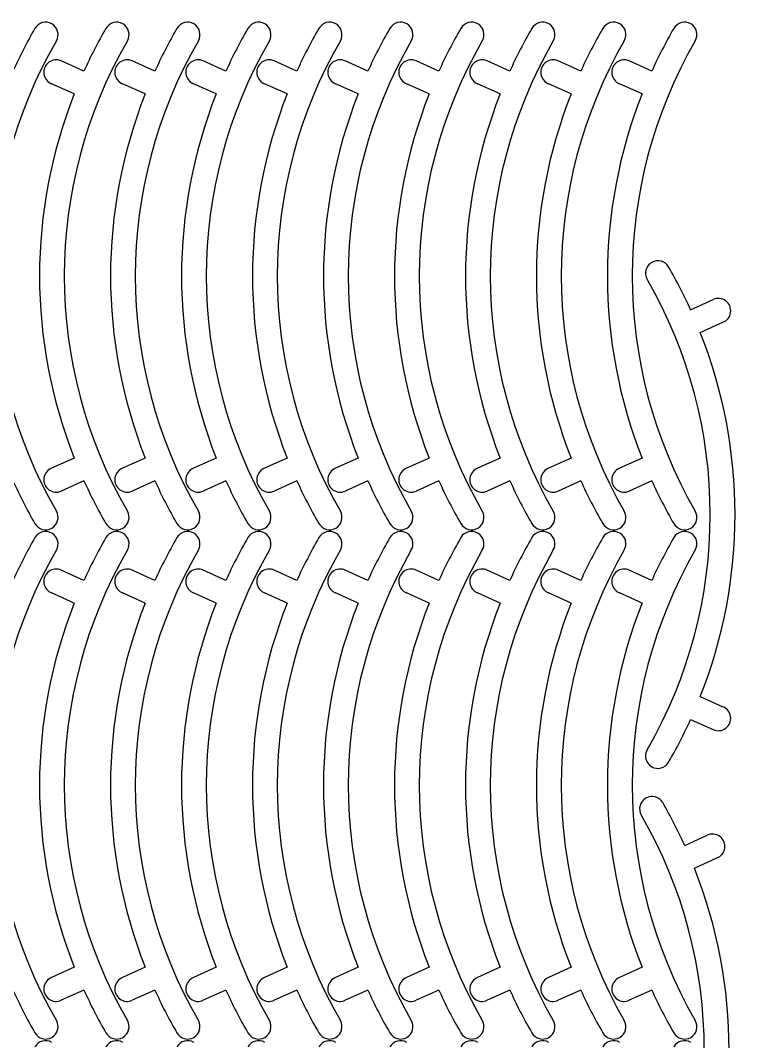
# Model space of a CAD drawing. Extents: x -6 to 1705, y 12 to 1276.
# Drawn here: x 1289 to 1705, y 692 to 1276 of the extents above; entities that cross this region are included whole.
import ezdxf

# ---------------------------------------------------------------- set-up
doc = ezdxf.new("R2010")
doc.units = 0
doc.layers.add('Capa_1', color=7, linetype='CONTINUOUS')

msp = doc.modelspace()

# ---------------------------------------------------------------- linework, layer by layer
at = {"layer": 'Capa_1', "color": 7}
for points in [[(1325.428841, 1247.162268), (1312.524392, 1253.023624)], [(1366.037266, 1247.162268), (1353.132817, 1253.023624)], [(1406.645719, 1247.162268), (1393.741271, 1253.023624)], [(1447.254173, 1247.162268), (1434.349724, 1253.023624)], [(1487.862627, 1247.162268), (1474.958178, 1253.023624)], [(1528.47108, 1247.162268), (1515.566631, 1253.023624)], [(1569.079505, 1247.162268), (1556.175056, 1253.023624)], [(1609.687959, 1247.162268), (1596.78351, 1253.023624)], [(1650.296412, 1247.162268), (1637.391964, 1253.023624)], [(1319.890323, 1234.111182), (1306.985874, 1239.972537)], [(1360.498748, 1234.111182), (1347.594299, 1239.972537)], [(1401.107201, 1234.111182), (1388.202753, 1239.972537)], [(1441.715655, 1234.111182), (1428.811206, 1239.972537)], [(1482.324109, 1234.111182), (1469.41966, 1239.972537)], [(1522.932562, 1234.111182), (1510.028113, 1239.972537)], [(1563.540987, 1234.111182), (1550.636538, 1239.972537)], [(1604.149441, 1234.111182), (1591.244992, 1239.972537)], [(1644.757894, 1234.111182), (1631.853446, 1239.972537)], [(1672.52236, 1110.618399), (1685.42685, 1116.479661)], [(1678.060787, 1097.567277), (1690.965277, 1103.428542)], [(1319.889595, 1025.761171), (1306.985106, 1019.899906)], [(1360.498021, 1025.761171), (1347.593531, 1019.899906)], [(1401.106474, 1025.761171), (1388.201984, 1019.899906)], [(1441.714928, 1025.761171), (1428.810438, 1019.899906)], [(1482.323381, 1025.761171), (1469.418891, 1019.899906)], [(1522.931835, 1025.761171), (1510.027345, 1019.899906)], [(1563.54026, 1025.761171), (1550.63577, 1019.899906)], [(1604.148714, 1025.761171), (1591.244224, 1019.899906)], [(1644.757167, 1025.761171), (1631.852677, 1019.899906)], [(1325.428022, 1012.710049), (1312.523533, 1006.848786)], [(1366.036447, 1012.710049), (1353.131958, 1006.848786)], [(1406.644901, 1012.710049), (1393.740411, 1006.848786)], [(1447.253355, 1012.710049), (1434.348865, 1006.848786)], [(1487.861808, 1012.710049), (1474.957318, 1006.848786)], [(1528.470262, 1012.710049), (1515.565772, 1006.848786)], [(1569.078687, 1012.710049), (1556.174197, 1006.848786)], [(1609.68714, 1012.710049), (1596.782651, 1006.848786)], [(1650.295594, 1012.710049), (1637.391104, 1006.848786)], [(1325.428841, 955.687985), (1312.524392, 961.54934)], [(1366.037266, 955.687985), (1353.132817, 961.54934)], [(1406.645719, 955.687985), (1393.741271, 961.54934)], [(1447.254173, 955.687985), (1434.349724, 961.54934)], [(1487.862627, 955.687985), (1474.958178, 961.54934)], [(1528.47108, 955.687985), (1515.566631, 961.54934)], [(1569.079505, 955.687985), (1556.175056, 961.54934)], [(1609.687959, 955.687985), (1596.78351, 961.54934)], [(1650.296412, 955.687985), (1637.391964, 961.54934)], [(1319.890323, 942.636899), (1306.985874, 948.498254)], [(1360.498748, 942.636899), (1347.594299, 948.498254)], [(1401.107201, 942.636899), (1388.202753, 948.498254)], [(1441.715655, 942.636899), (1428.811206, 948.498254)], [(1482.324109, 942.636899), (1469.41966, 948.498254)], [(1522.932562, 942.636899), (1510.028113, 948.498254)], [(1563.540987, 942.636899), (1550.636538, 948.498254)], [(1604.149441, 942.636899), (1591.244992, 948.498254)], [(1644.757894, 942.636899), (1631.853446, 948.498254)], [(1678.06006, 889.217266), (1690.964509, 883.35591)], [(1672.521542, 876.16618), (1685.425991, 870.304824)], [(1669.13865, 804.012341), (1682.04314, 809.873604)], [(1674.677077, 790.961219), (1687.581566, 796.822485)], [(1319.889595, 734.286887), (1306.985106, 728.425622)], [(1360.498021, 734.286887), (1347.593531, 728.425622)], [(1401.106474, 734.286887), (1388.201984, 728.425622)], [(1441.714928, 734.286887), (1428.810438, 728.425622)], [(1482.323381, 734.286887), (1469.418891, 728.425622)], [(1522.931835, 734.286887), (1510.027345, 728.425622)], [(1563.54026, 734.286887), (1550.63577, 728.425622)], [(1604.148714, 734.286887), (1591.244224, 728.425622)], [(1644.757167, 734.286887), (1631.852677, 728.425622)], [(1325.428022, 721.235765), (1312.523533, 715.374503)], [(1366.036447, 721.235765), (1353.131958, 715.374503)], [(1406.644901, 721.235765), (1393.740411, 715.374503)], [(1447.253355, 721.235765), (1434.348865, 715.374503)], [(1487.861808, 721.235765), (1474.957318, 715.374503)], [(1528.470262, 721.235765), (1515.565772, 715.374503)], [(1569.078687, 721.235765), (1556.174197, 715.374503)], [(1609.68714, 721.235765), (1596.782651, 715.374503)], [(1650.295594, 721.235765), (1637.391104, 715.374503)]]:
    msp.add_lwpolyline(points, dxfattribs=at)
for points in [[(1307.102293, 1274.261054), (1303.71328, 1276.217707), (1299.37978, 1275.057014), (1297.422457, 1271.668388)], [(1309.696873, 1264.581731), (1311.652855, 1267.971131), (1310.491305, 1272.304401), (1307.102293, 1274.261054)], [(1347.710746, 1274.261054), (1344.321734, 1276.217707), (1339.988233, 1275.057014), (1338.03091, 1271.668388)], [(1350.305327, 1264.581731), (1352.261309, 1267.971131), (1351.099759, 1272.304401), (1347.710746, 1274.261054)], [(1388.319172, 1274.261054), (1384.930159, 1276.217707), (1380.596659, 1275.057014), (1378.639336, 1271.668388)], [(1390.913752, 1264.581731), (1392.869734, 1267.971131), (1391.708184, 1272.304401), (1388.319172, 1274.261054)], [(1428.927625, 1274.261054), (1425.538613, 1276.217707), (1421.205112, 1275.057014), (1419.247789, 1271.668388)], [(1431.522205, 1264.581731), (1433.478188, 1267.971131), (1432.316638, 1272.304401), (1428.927625, 1274.261054)], [(1469.536079, 1274.261054), (1466.147066, 1276.217707), (1461.813566, 1275.057014), (1459.856243, 1271.668388)], [(1472.130659, 1264.581731), (1474.086641, 1267.971131), (1472.925091, 1272.304401), (1469.536079, 1274.261054)], [(1510.144532, 1274.261054), (1506.75552, 1276.217707), (1502.422019, 1275.057014), (1500.464696, 1271.668388)], [(1512.739113, 1264.581731), (1514.695095, 1267.971131), (1513.533545, 1272.304401), (1510.144532, 1274.261054)], [(1550.752986, 1274.261054), (1547.363973, 1276.217707), (1543.030473, 1275.057014), (1541.07315, 1271.668388)], [(1553.347566, 1264.581731), (1555.303548, 1267.971131), (1554.141998, 1272.304401), (1550.752986, 1274.261054)], [(1591.361411, 1274.261054), (1587.972398, 1276.217707), (1583.638898, 1275.057014), (1581.681575, 1271.668388)], [(1593.955991, 1264.581731), (1595.911974, 1267.971131), (1594.750423, 1272.304401), (1591.361411, 1274.261054)], [(1631.969864, 1274.261054), (1628.580852, 1276.217707), (1624.247351, 1275.057014), (1622.290029, 1271.668388)], [(1634.564445, 1264.581731), (1636.520427, 1267.971131), (1635.358877, 1272.304401), (1631.969864, 1274.261054)], [(1672.578318, 1274.261054), (1669.189306, 1276.217707), (1664.855805, 1275.057014), (1662.898482, 1271.668388)], [(1675.172898, 1264.581731), (1677.128881, 1267.971131), (1675.967331, 1272.304401), (1672.578318, 1274.261054)], [(1297.422457, 1271.668388), (1292.826963, 1263.708814), (1288.621305, 1255.530447), (1284.820387, 1247.162268)], [(1338.03091, 1271.668388), (1333.435416, 1263.708814), (1329.229758, 1255.530447), (1325.428841, 1247.162268)], [(1378.639336, 1271.668388), (1374.043842, 1263.708814), (1369.838183, 1255.530447), (1366.037266, 1247.162268)], [(1419.247789, 1271.668388), (1414.652295, 1263.708814), (1410.446637, 1255.530447), (1406.645719, 1247.162268)], [(1459.856243, 1271.668388), (1455.260749, 1263.708814), (1451.055091, 1255.530447), (1447.254173, 1247.162268)], [(1500.464696, 1271.668388), (1495.869202, 1263.708814), (1491.663544, 1255.530447), (1487.862627, 1247.162268)], [(1541.07315, 1271.668388), (1536.477656, 1263.708814), (1532.271998, 1255.530447), (1528.47108, 1247.162268)], [(1581.681575, 1271.668388), (1577.086081, 1263.708814), (1572.880423, 1255.530447), (1569.079505, 1247.162268)], [(1622.290029, 1271.668388), (1617.694534, 1263.708814), (1613.488876, 1255.530447), (1609.687959, 1247.162268)], [(1662.898482, 1271.668388), (1658.302988, 1263.708814), (1654.09733, 1255.530447), (1650.296412, 1247.162268)], [(1309.696873, 1264.581731), (1261.592322, 1181.262872), (1261.591963, 1078.609599), (1309.695933, 995.290404)], [(1350.305327, 1264.581731), (1302.200775, 1181.262872), (1302.200417, 1078.609599), (1350.304387, 995.290404)], [(1390.913752, 1264.581731), (1342.8092, 1181.262872), (1342.808842, 1078.609599), (1390.912812, 995.290404)], [(1431.522205, 1264.581731), (1383.417654, 1181.262872), (1383.417296, 1078.609599), (1431.521265, 995.290404)], [(1472.130659, 1264.581731), (1424.026107, 1181.262872), (1424.025749, 1078.609599), (1472.129719, 995.290404)], [(1512.739113, 1264.581731), (1464.634561, 1181.262872), (1464.634203, 1078.609599), (1512.738173, 995.290404)], [(1553.347566, 1264.581731), (1505.243015, 1181.262872), (1505.242656, 1078.609599), (1553.346626, 995.290404)], [(1593.955991, 1264.581731), (1545.85144, 1181.262872), (1545.851081, 1078.609599), (1593.955051, 995.290404)], [(1634.564445, 1264.581731), (1586.459893, 1181.262872), (1586.459535, 1078.609599), (1634.563505, 995.290404)], [(1675.172898, 1264.581731), (1627.068347, 1181.262872), (1627.067988, 1078.609599), (1675.171958, 995.290404)], [(1305.371219, 1252.265567), (1303.301459, 1250.732506), (1302.225747, 1248.197676), (1302.561176, 1245.643921)], [(1312.524392, 1253.023624), (1310.179282, 1254.088819), (1307.440978, 1253.798627), (1305.371219, 1252.265567)], [(1345.979644, 1252.265567), (1343.909884, 1250.732506), (1342.834173, 1248.197676), (1343.169601, 1245.643921)], [(1353.132817, 1253.023624), (1350.787707, 1254.088819), (1348.049404, 1253.798627), (1345.979644, 1252.265567)], [(1386.588097, 1252.265567), (1384.518338, 1250.732506), (1383.442626, 1248.197676), (1383.778055, 1245.643921)], [(1393.741271, 1253.023624), (1391.396161, 1254.088819), (1388.657857, 1253.798627), (1386.588097, 1252.265567)], [(1427.196551, 1252.265567), (1425.126791, 1250.732506), (1424.05108, 1248.197676), (1424.386508, 1245.643921)], [(1434.349724, 1253.023624), (1432.004615, 1254.088819), (1429.266311, 1253.798627), (1427.196551, 1252.265567)], [(1467.805004, 1252.265567), (1465.735245, 1250.732506), (1464.659533, 1248.197676), (1464.994962, 1245.643921)], [(1474.958178, 1253.023624), (1472.613068, 1254.088819), (1469.874764, 1253.798627), (1467.805004, 1252.265567)], [(1508.413458, 1252.265567), (1506.343698, 1250.732506), (1505.267987, 1248.197676), (1505.603415, 1245.643921)], [(1515.566631, 1253.023624), (1513.221522, 1254.088819), (1510.483218, 1253.798627), (1508.413458, 1252.265567)], [(1549.021883, 1252.265567), (1546.952123, 1250.732506), (1545.876412, 1248.197676), (1546.211841, 1245.643921)], [(1556.175056, 1253.023624), (1553.829947, 1254.088819), (1551.091643, 1253.798627), (1549.021883, 1252.265567)], [(1589.630337, 1252.265567), (1587.560577, 1250.732506), (1586.484865, 1248.197676), (1586.820294, 1245.643921)], [(1596.78351, 1253.023624), (1594.4384, 1254.088819), (1591.700096, 1253.798627), (1589.630337, 1252.265567)], [(1630.23879, 1252.265567), (1628.16903, 1250.732506), (1627.093319, 1248.197676), (1627.428748, 1245.643921)], [(1637.391964, 1253.023624), (1635.046854, 1254.088819), (1632.30855, 1253.798627), (1630.23879, 1252.265567)], [(1302.561176, 1245.643921), (1302.896605, 1243.090165), (1304.590422, 1240.919105), (1306.985874, 1239.972537)], [(1343.169601, 1245.643921), (1343.50503, 1243.090165), (1345.198847, 1240.919105), (1347.594299, 1239.972537)], [(1383.778055, 1245.643921), (1384.113483, 1243.090165), (1385.807301, 1240.919105), (1388.202753, 1239.972537)], [(1424.386508, 1245.643921), (1424.721937, 1243.090165), (1426.415754, 1240.919105), (1428.811206, 1239.972537)], [(1464.994962, 1245.643921), (1465.330391, 1243.090165), (1467.024208, 1240.919105), (1469.41966, 1239.972537)], [(1505.603415, 1245.643921), (1505.938844, 1243.090165), (1507.632661, 1240.919105), (1510.028113, 1239.972537)], [(1546.211841, 1245.643921), (1546.547269, 1243.090165), (1548.241086, 1240.919105), (1550.636538, 1239.972537)], [(1586.820294, 1245.643921), (1587.155723, 1243.090165), (1588.84954, 1240.919105), (1591.244992, 1239.972537)], [(1627.428748, 1245.643921), (1627.764176, 1243.090165), (1629.457994, 1240.919105), (1631.853446, 1239.972537)], [(1319.890323, 1234.111182), (1293.44135, 1167.179398), (1293.44109, 1092.69314), (1319.889595, 1025.761171)], [(1360.498748, 1234.111182), (1334.049775, 1167.179398), (1334.049515, 1092.69314), (1360.498021, 1025.761171)], [(1401.107201, 1234.111182), (1374.658228, 1167.179398), (1374.657968, 1092.69314), (1401.106474, 1025.761171)], [(1441.715655, 1234.111182), (1415.266682, 1167.179398), (1415.266422, 1092.69314), (1441.714928, 1025.761171)], [(1482.324109, 1234.111182), (1455.875135, 1167.179398), (1455.874875, 1092.69314), (1482.323381, 1025.761171)], [(1522.932562, 1234.111182), (1496.483589, 1167.179398), (1496.483329, 1092.69314), (1522.931835, 1025.761171)], [(1563.540987, 1234.111182), (1537.092014, 1167.179398), (1537.091754, 1092.69314), (1563.54026, 1025.761171)], [(1604.149441, 1234.111182), (1577.700468, 1167.179398), (1577.700208, 1092.69314), (1604.148714, 1025.761171)], [(1644.757894, 1234.111182), (1618.308921, 1167.179398), (1618.308661, 1092.69314), (1644.757167, 1025.761171)], [(1650.240644, 1137.717349), (1646.851618, 1135.76072), (1645.690037, 1131.427457), (1647.645996, 1128.038044)], [(1659.920462, 1135.124615), (1657.963162, 1138.513254), (1653.62967, 1139.673978), (1650.240644, 1137.717349)], [(1672.52236, 1110.618399), (1668.721501, 1118.986607), (1664.5159, 1127.165007), (1659.920462, 1135.124615)], [(1647.645056, 858.746717), (1695.749607, 942.065576), (1695.749966, 1044.718849), (1647.645996, 1128.038044)], [(1692.580085, 1115.72162), (1690.510308, 1117.254699), (1687.771974, 1117.544885), (1685.42685, 1116.479661)], [(1695.390106, 1109.099899), (1695.725568, 1111.653675), (1694.649862, 1114.18854), (1692.580085, 1115.72162)], [(1690.965277, 1103.428542), (1693.360772, 1104.375067), (1695.054644, 1106.546123), (1695.390106, 1109.099899)], [(1678.06006, 889.217266), (1704.509033, 956.14905), (1704.509293, 1030.635308), (1678.060787, 1097.567277)], [(1306.985106, 1019.899906), (1304.58961, 1018.953381), (1302.895739, 1016.782325), (1302.560277, 1014.228549)], [(1347.593531, 1019.899906), (1345.198035, 1018.953381), (1343.504164, 1016.782325), (1343.168702, 1014.228549)], [(1388.201984, 1019.899906), (1385.806489, 1018.953381), (1384.112617, 1016.782325), (1383.777155, 1014.228549)], [(1428.810438, 1019.899906), (1426.414942, 1018.953381), (1424.721071, 1016.782325), (1424.385609, 1014.228549)], [(1469.418891, 1019.899906), (1467.023396, 1018.953381), (1465.329524, 1016.782325), (1464.994062, 1014.228549)], [(1510.027345, 1019.899906), (1507.631849, 1018.953381), (1505.937978, 1016.782325), (1505.602516, 1014.228549)], [(1550.63577, 1019.899906), (1548.240275, 1018.953381), (1546.546403, 1016.782325), (1546.210941, 1014.228549)], [(1591.244224, 1019.899906), (1588.848728, 1018.953381), (1587.154857, 1016.782325), (1586.819395, 1014.228549)], [(1631.852677, 1019.899906), (1629.457182, 1018.953381), (1627.76331, 1016.782325), (1627.427848, 1014.228549)], [(1284.819569, 1012.710049), (1288.620428, 1004.341841), (1292.826029, 996.163441), (1297.421467, 988.203833)], [(1302.560277, 1014.228549), (1302.224815, 1011.674772), (1303.300521, 1009.139907), (1305.370297, 1007.606828)], [(1325.428022, 1012.710049), (1329.228881, 1004.341841), (1333.434482, 996.163441), (1338.029921, 988.203833)], [(1343.168702, 1014.228549), (1342.83324, 1011.674772), (1343.908946, 1009.139907), (1345.978723, 1007.606828)], [(1366.036447, 1012.710049), (1369.837306, 1004.341841), (1374.042907, 996.163441), (1378.638346, 988.203833)], [(1383.777155, 1014.228549), (1383.441694, 1011.674772), (1384.517399, 1009.139907), (1386.587176, 1007.606828)], [(1406.644901, 1012.710049), (1410.44576, 1004.341841), (1414.651361, 996.163441), (1419.2468, 988.203833)], [(1424.385609, 1014.228549), (1424.050147, 1011.674772), (1425.125853, 1009.139907), (1427.19563, 1007.606828)], [(1447.253355, 1012.710049), (1451.054214, 1004.341841), (1455.259815, 996.163441), (1459.855253, 988.203833)], [(1464.994062, 1014.228549), (1464.658601, 1011.674772), (1465.734306, 1009.139907), (1467.804083, 1007.606828)], [(1487.861808, 1012.710049), (1491.662667, 1004.341841), (1495.868268, 996.163441), (1500.463707, 988.203833)], [(1505.602516, 1014.228549), (1505.267054, 1011.674772), (1506.34276, 1009.139907), (1508.412537, 1007.606828)], [(1528.470262, 1012.710049), (1532.271121, 1004.341841), (1536.476722, 996.163441), (1541.07216, 988.203833)], [(1546.210941, 1014.228549), (1545.875479, 1011.674772), (1546.951185, 1009.139907), (1549.020962, 1007.606828)], [(1569.078687, 1012.710049), (1572.879546, 1004.341841), (1577.085147, 996.163441), (1581.680586, 988.203833)], [(1586.819395, 1014.228549), (1586.483933, 1011.674772), (1587.559639, 1009.139907), (1589.629416, 1007.606828)], [(1609.68714, 1012.710049), (1613.487999, 1004.341841), (1617.6936, 996.163441), (1622.289039, 988.203833)], [(1627.427848, 1014.228549), (1627.092386, 1011.674772), (1628.168092, 1009.139907), (1630.237869, 1007.606828)], [(1650.295594, 1012.710049), (1654.096453, 1004.341841), (1658.302054, 996.163441), (1662.897493, 988.203833)], [(1305.370297, 1007.606828), (1307.440074, 1006.073749), (1310.178409, 1005.783563), (1312.523533, 1006.848786)], [(1345.978723, 1007.606828), (1348.048499, 1006.073749), (1350.786834, 1005.783563), (1353.131958, 1006.848786)], [(1386.587176, 1007.606828), (1388.656953, 1006.073749), (1391.395287, 1005.783563), (1393.740411, 1006.848786)], [(1427.19563, 1007.606828), (1429.265407, 1006.073749), (1432.003741, 1005.783563), (1434.348865, 1006.848786)], [(1467.804083, 1007.606828), (1469.87386, 1006.073749), (1472.612194, 1005.783563), (1474.957318, 1006.848786)], [(1508.412537, 1007.606828), (1510.482314, 1006.073749), (1513.220648, 1005.783563), (1515.565772, 1006.848786)], [(1549.020962, 1007.606828), (1551.090739, 1006.073749), (1553.829073, 1005.783563), (1556.174197, 1006.848786)], [(1589.629416, 1007.606828), (1591.699192, 1006.073749), (1594.437527, 1005.783563), (1596.782651, 1006.848786)], [(1630.237869, 1007.606828), (1632.307646, 1006.073749), (1635.04598, 1005.783563), (1637.391104, 1006.848786)], [(1307.101285, 985.611099), (1310.490311, 987.567728), (1311.651892, 991.900991), (1309.695933, 995.290404)], [(1347.709739, 985.611099), (1351.098765, 987.567728), (1352.260345, 991.900991), (1350.304387, 995.290404)], [(1388.318164, 985.611099), (1391.70719, 987.567728), (1392.868771, 991.900991), (1390.912812, 995.290404)], [(1428.926618, 985.611099), (1432.315644, 987.567728), (1433.477224, 991.900991), (1431.521265, 995.290404)], [(1469.535071, 985.611099), (1472.924097, 987.567728), (1474.085678, 991.900991), (1472.129719, 995.290404)], [(1510.143525, 985.611099), (1513.532551, 987.567728), (1514.694131, 991.900991), (1512.738173, 995.290404)], [(1550.751978, 985.611099), (1554.141004, 987.567728), (1555.302585, 991.900991), (1553.346626, 995.290404)], [(1591.360403, 985.611099), (1594.74943, 987.567728), (1595.91101, 991.900991), (1593.955051, 995.290404)], [(1631.968857, 985.611099), (1635.357883, 987.567728), (1636.519463, 991.900991), (1634.563505, 995.290404)], [(1672.57731, 985.611099), (1675.966337, 987.567728), (1677.127917, 991.900991), (1675.171958, 995.290404)], [(1297.421467, 988.203833), (1299.378767, 984.815193), (1303.712259, 983.65447), (1307.101285, 985.611099)], [(1338.029921, 988.203833), (1339.98722, 984.815193), (1344.320713, 983.65447), (1347.709739, 985.611099)], [(1378.638346, 988.203833), (1380.595645, 984.815193), (1384.929138, 983.65447), (1388.318164, 985.611099)], [(1419.2468, 988.203833), (1421.204099, 984.815193), (1425.537591, 983.65447), (1428.926618, 985.611099)], [(1459.855253, 988.203833), (1461.812553, 984.815193), (1466.146045, 983.65447), (1469.535071, 985.611099)], [(1500.463707, 988.203833), (1502.421006, 984.815193), (1506.754498, 983.65447), (1510.143525, 985.611099)], [(1541.07216, 988.203833), (1543.02946, 984.815193), (1547.362952, 983.65447), (1550.751978, 985.611099)], [(1581.680586, 988.203833), (1583.637885, 984.815193), (1587.971377, 983.65447), (1591.360403, 985.611099)], [(1622.289039, 988.203833), (1624.246338, 984.815193), (1628.579831, 983.65447), (1631.968857, 985.611099)], [(1662.897493, 988.203833), (1664.854792, 984.815193), (1669.188284, 983.65447), (1672.57731, 985.611099)], [(1307.102293, 982.786771), (1303.71328, 984.743423), (1299.37978, 983.58273), (1297.422457, 980.194105)], [(1309.696873, 973.107448), (1311.652855, 976.496847), (1310.491305, 980.830118), (1307.102293, 982.786771)], [(1347.710746, 982.786771), (1344.321734, 984.743423), (1339.988233, 983.58273), (1338.03091, 980.194105)], [(1350.305327, 973.107448), (1352.261309, 976.496847), (1351.099759, 980.830118), (1347.710746, 982.786771)], [(1388.319172, 982.786771), (1384.930159, 984.743423), (1380.596659, 983.58273), (1378.639336, 980.194105)], [(1390.913752, 973.107448), (1392.869734, 976.496847), (1391.708184, 980.830118), (1388.319172, 982.786771)], [(1428.927625, 982.786771), (1425.538613, 984.743423), (1421.205112, 983.58273), (1419.247789, 980.194105)], [(1431.522205, 973.107448), (1433.478188, 976.496847), (1432.316638, 980.830118), (1428.927625, 982.786771)], [(1469.536079, 982.786771), (1466.147066, 984.743423), (1461.813566, 983.58273), (1459.856243, 980.194105)], [(1472.130659, 973.107448), (1474.086641, 976.496847), (1472.925091, 980.830118), (1469.536079, 982.786771)], [(1510.144532, 982.786771), (1506.75552, 984.743423), (1502.422019, 983.58273), (1500.464696, 980.194105)], [(1512.739113, 973.107448), (1514.695095, 976.496847), (1513.533545, 980.830118), (1510.144532, 982.786771)], [(1550.752986, 982.786771), (1547.363973, 984.743423), (1543.030473, 983.58273), (1541.07315, 980.194105)], [(1553.347566, 973.107448), (1555.303548, 976.496847), (1554.141998, 980.830118), (1550.752986, 982.786771)], [(1591.361411, 982.786771), (1587.972398, 984.743423), (1583.638898, 983.58273), (1581.681575, 980.194105)], [(1593.955991, 973.107448), (1595.911974, 976.496847), (1594.750423, 980.830118), (1591.361411, 982.786771)], [(1631.969864, 982.786771), (1628.580852, 984.743423), (1624.247351, 983.58273), (1622.290029, 980.194105)], [(1634.564445, 973.107448), (1636.520427, 976.496847), (1635.358877, 980.830118), (1631.969864, 982.786771)], [(1672.578318, 982.786771), (1669.189306, 984.743423), (1664.855805, 983.58273), (1662.898482, 980.194105)], [(1675.172898, 973.107448), (1677.128881, 976.496847), (1675.967331, 980.830118), (1672.578318, 982.786771)], [(1297.422457, 980.194105), (1292.826963, 972.234531), (1288.621305, 964.056163), (1284.820387, 955.687985)], [(1338.03091, 980.194105), (1333.435416, 972.234531), (1329.229758, 964.056163), (1325.428841, 955.687985)], [(1378.639336, 980.194105), (1374.043842, 972.234531), (1369.838183, 964.056163), (1366.037266, 955.687985)], [(1419.247789, 980.194105), (1414.652295, 972.234531), (1410.446637, 964.056163), (1406.645719, 955.687985)], [(1459.856243, 980.194105), (1455.260749, 972.234531), (1451.055091, 964.056163), (1447.254173, 955.687985)], [(1500.464696, 980.194105), (1495.869202, 972.234531), (1491.663544, 964.056163), (1487.862627, 955.687985)], [(1541.07315, 980.194105), (1536.477656, 972.234531), (1532.271998, 964.056163), (1528.47108, 955.687985)], [(1581.681575, 980.194105), (1577.086081, 972.234531), (1572.880423, 964.056163), (1569.079505, 955.687985)], [(1622.290029, 980.194105), (1617.694534, 972.234531), (1613.488876, 964.056163), (1609.687959, 955.687985)], [(1662.898482, 980.194105), (1658.302988, 972.234531), (1654.09733, 964.056163), (1650.296412, 955.687985)], [(1309.696873, 973.107448), (1261.592322, 889.788589), (1261.591963, 787.135315), (1309.695933, 703.81612)], [(1350.305327, 973.107448), (1302.200775, 889.788589), (1302.200417, 787.135315), (1350.304387, 703.81612)], [(1390.913752, 973.107448), (1342.8092, 889.788589), (1342.808842, 787.135315), (1390.912812, 703.81612)], [(1431.522205, 973.107448), (1383.417654, 889.788589), (1383.417296, 787.135315), (1431.521265, 703.81612)], [(1472.130659, 973.107448), (1424.026107, 889.788589), (1424.025749, 787.135315), (1472.129719, 703.81612)], [(1512.739113, 973.107448), (1464.634561, 889.788589), (1464.634203, 787.135315), (1512.738173, 703.81612)], [(1553.347566, 973.107448), (1505.243015, 889.788589), (1505.242656, 787.135315), (1553.346626, 703.81612)], [(1593.955991, 973.107448), (1545.85144, 889.788589), (1545.851081, 787.135315), (1593.955051, 703.81612)], [(1634.564445, 973.107448), (1586.459893, 889.788589), (1586.459535, 787.135315), (1634.563505, 703.81612)], [(1675.172898, 973.107448), (1627.068347, 889.788589), (1627.067988, 787.135315), (1675.171958, 703.81612)], [(1305.371219, 960.791283), (1303.301459, 959.258223), (1302.225747, 956.723393), (1302.561176, 954.169637)], [(1312.524392, 961.54934), (1310.179282, 962.614535), (1307.440978, 962.324344), (1305.371219, 960.791283)], [(1345.979644, 960.791283), (1343.909884, 959.258223), (1342.834173, 956.723393), (1343.169601, 954.169637)], [(1353.132817, 961.54934), (1350.787707, 962.614535), (1348.049404, 962.324344), (1345.979644, 960.791283)], [(1386.588097, 960.791283), (1384.518338, 959.258223), (1383.442626, 956.723393), (1383.778055, 954.169637)], [(1393.741271, 961.54934), (1391.396161, 962.614535), (1388.657857, 962.324344), (1386.588097, 960.791283)], [(1427.196551, 960.791283), (1425.126791, 959.258223), (1424.05108, 956.723393), (1424.386508, 954.169637)], [(1434.349724, 961.54934), (1432.004615, 962.614535), (1429.266311, 962.324344), (1427.196551, 960.791283)], [(1467.805004, 960.791283), (1465.735245, 959.258223), (1464.659533, 956.723393), (1464.994962, 954.169637)], [(1474.958178, 961.54934), (1472.613068, 962.614535), (1469.874764, 962.324344), (1467.805004, 960.791283)], [(1508.413458, 960.791283), (1506.343698, 959.258223), (1505.267987, 956.723393), (1505.603415, 954.169637)], [(1515.566631, 961.54934), (1513.221522, 962.614535), (1510.483218, 962.324344), (1508.413458, 960.791283)], [(1549.021883, 960.791283), (1546.952123, 959.258223), (1545.876412, 956.723393), (1546.211841, 954.169637)], [(1556.175056, 961.54934), (1553.829947, 962.614535), (1551.091643, 962.324344), (1549.021883, 960.791283)], [(1589.630337, 960.791283), (1587.560577, 959.258223), (1586.484865, 956.723393), (1586.820294, 954.169637)], [(1596.78351, 961.54934), (1594.4384, 962.614535), (1591.700096, 962.324344), (1589.630337, 960.791283)], [(1630.23879, 960.791283), (1628.16903, 959.258223), (1627.093319, 956.723393), (1627.428748, 954.169637)], [(1637.391964, 961.54934), (1635.046854, 962.614535), (1632.30855, 962.324344), (1630.23879, 960.791283)], [(1302.561176, 954.169637), (1302.896605, 951.615882), (1304.590422, 949.444821), (1306.985874, 948.498254)], [(1343.169601, 954.169637), (1343.50503, 951.615882), (1345.198847, 949.444821), (1347.594299, 948.498254)], [(1383.778055, 954.169637), (1384.113483, 951.615882), (1385.807301, 949.444821), (1388.202753, 948.498254)], [(1424.386508, 954.169637), (1424.721937, 951.615882), (1426.415754, 949.444821), (1428.811206, 948.498254)], [(1464.994962, 954.169637), (1465.330391, 951.615882), (1467.024208, 949.444821), (1469.41966, 948.498254)], [(1505.603415, 954.169637), (1505.938844, 951.615882), (1507.632661, 949.444821), (1510.028113, 948.498254)], [(1546.211841, 954.169637), (1546.547269, 951.615882), (1548.241086, 949.444821), (1550.636538, 948.498254)], [(1586.820294, 954.169637), (1587.155723, 951.615882), (1588.84954, 949.444821), (1591.244992, 948.498254)], [(1627.428748, 954.169637), (1627.764176, 951.615882), (1629.457994, 949.444821), (1631.853446, 948.498254)], [(1319.890323, 942.636899), (1293.44135, 875.705115), (1293.44109, 801.218856), (1319.889595, 734.286887)], [(1360.498748, 942.636899), (1334.049775, 875.705115), (1334.049515, 801.218856), (1360.498021, 734.286887)], [(1401.107201, 942.636899), (1374.658228, 875.705115), (1374.657968, 801.218856), (1401.106474, 734.286887)], [(1441.715655, 942.636899), (1415.266682, 875.705115), (1415.266422, 801.218856), (1441.714928, 734.286887)], [(1482.324109, 942.636899), (1455.875135, 875.705115), (1455.874875, 801.218856), (1482.323381, 734.286887)], [(1522.932562, 942.636899), (1496.483589, 875.705115), (1496.483329, 801.218856), (1522.931835, 734.286887)], [(1563.540987, 942.636899), (1537.092014, 875.705115), (1537.091754, 801.218856), (1563.54026, 734.286887)], [(1604.149441, 942.636899), (1577.700468, 875.705115), (1577.700208, 801.218856), (1604.148714, 734.286887)], [(1644.757894, 942.636899), (1618.308921, 875.705115), (1618.308661, 801.218856), (1644.757167, 734.286887)], [(1695.389207, 877.684527), (1695.053778, 880.238283), (1693.359961, 882.409343), (1690.964509, 883.35591)], [(1692.579164, 871.062881), (1694.648924, 872.595941), (1695.724635, 875.130772), (1695.389207, 877.684527)], [(1659.919472, 851.66006), (1664.514966, 859.619634), (1668.720624, 867.798001), (1672.521542, 876.16618)], [(1685.425991, 870.304824), (1687.7711, 869.239629), (1690.509404, 869.52982), (1692.579164, 871.062881)], [(1647.645056, 858.746717), (1645.689074, 855.357317), (1646.850624, 851.024046), (1650.239636, 849.067394)], [(1650.239636, 849.067394), (1653.628649, 847.110741), (1657.962149, 848.271434), (1659.919472, 851.66006)], [(1646.856933, 831.111291), (1643.467907, 829.154662), (1642.306327, 824.821399), (1644.262285, 821.431986)], [(1656.536751, 828.518558), (1654.579452, 831.907197), (1650.245959, 833.06792), (1646.856933, 831.111291)], [(1669.13865, 804.012341), (1665.337791, 812.380549), (1661.13219, 820.558949), (1656.536751, 828.518558)], [(1644.261345, 552.140659), (1692.365897, 635.459518), (1692.366255, 738.112791), (1644.262285, 821.431986)], [(1689.196375, 809.115562), (1687.126598, 810.648641), (1684.388263, 810.938828), (1682.04314, 809.873604)], [(1692.006395, 802.493841), (1692.341857, 805.047618), (1691.266152, 807.582483), (1689.196375, 809.115562)], [(1687.581566, 796.822485), (1689.977062, 797.769009), (1691.670934, 799.940065), (1692.006395, 802.493841)], [(1674.676349, 582.611208), (1701.125323, 649.542992), (1701.125583, 724.029251), (1674.677077, 790.961219)], [(1306.985106, 728.425622), (1304.58961, 727.479097), (1302.895739, 725.308042), (1302.560277, 722.754265)], [(1347.593531, 728.425622), (1345.198035, 727.479097), (1343.504164, 725.308042), (1343.168702, 722.754265)], [(1388.201984, 728.425622), (1385.806489, 727.479097), (1384.112617, 725.308042), (1383.777155, 722.754265)], [(1428.810438, 728.425622), (1426.414942, 727.479097), (1424.721071, 725.308042), (1424.385609, 722.754265)], [(1469.418891, 728.425622), (1467.023396, 727.479097), (1465.329524, 725.308042), (1464.994062, 722.754265)], [(1510.027345, 728.425622), (1507.631849, 727.479097), (1505.937978, 725.308042), (1505.602516, 722.754265)], [(1550.63577, 728.425622), (1548.240275, 727.479097), (1546.546403, 725.308042), (1546.210941, 722.754265)], [(1591.244224, 728.425622), (1588.848728, 727.479097), (1587.154857, 725.308042), (1586.819395, 722.754265)], [(1631.852677, 728.425622), (1629.457182, 727.479097), (1627.76331, 725.308042), (1627.427848, 722.754265)], [(1284.819569, 721.235765), (1288.620428, 712.867558), (1292.826029, 704.689158), (1297.421467, 696.729549)], [(1302.560277, 722.754265), (1302.224815, 720.200489), (1303.300521, 717.665624), (1305.370297, 716.132545)], [(1325.428022, 721.235765), (1329.228881, 712.867558), (1333.434482, 704.689158), (1338.029921, 696.729549)], [(1343.168702, 722.754265), (1342.83324, 720.200489), (1343.908946, 717.665624), (1345.978723, 716.132545)], [(1366.036447, 721.235765), (1369.837306, 712.867558), (1374.042907, 704.689158), (1378.638346, 696.729549)], [(1383.777155, 722.754265), (1383.441694, 720.200489), (1384.517399, 717.665624), (1386.587176, 716.132545)], [(1406.644901, 721.235765), (1410.44576, 712.867558), (1414.651361, 704.689158), (1419.2468, 696.729549)], [(1424.385609, 722.754265), (1424.050147, 720.200489), (1425.125853, 717.665624), (1427.19563, 716.132545)], [(1447.253355, 721.235765), (1451.054214, 712.867558), (1455.259815, 704.689158), (1459.855253, 696.729549)], [(1464.994062, 722.754265), (1464.658601, 720.200489), (1465.734306, 717.665624), (1467.804083, 716.132545)], [(1487.861808, 721.235765), (1491.662667, 712.867558), (1495.868268, 704.689158), (1500.463707, 696.729549)], [(1505.602516, 722.754265), (1505.267054, 720.200489), (1506.34276, 717.665624), (1508.412537, 716.132545)], [(1528.470262, 721.235765), (1532.271121, 712.867558), (1536.476722, 704.689158), (1541.07216, 696.729549)], [(1546.210941, 722.754265), (1545.875479, 720.200489), (1546.951185, 717.665624), (1549.020962, 716.132545)], [(1569.078687, 721.235765), (1572.879546, 712.867558), (1577.085147, 704.689158), (1581.680586, 696.729549)], [(1586.819395, 722.754265), (1586.483933, 720.200489), (1587.559639, 717.665624), (1589.629416, 716.132545)], [(1609.68714, 721.235765), (1613.487999, 712.867558), (1617.6936, 704.689158), (1622.289039, 696.729549)], [(1627.427848, 722.754265), (1627.092386, 720.200489), (1628.168092, 717.665624), (1630.237869, 716.132545)], [(1650.295594, 721.235765), (1654.096453, 712.867558), (1658.302054, 704.689158), (1662.897493, 696.729549)], [(1305.370297, 716.132545), (1307.440074, 714.599465), (1310.178409, 714.309279), (1312.523533, 715.374503)], [(1345.978723, 716.132545), (1348.048499, 714.599465), (1350.786834, 714.309279), (1353.131958, 715.374503)], [(1386.587176, 716.132545), (1388.656953, 714.599465), (1391.395287, 714.309279), (1393.740411, 715.374503)], [(1427.19563, 716.132545), (1429.265407, 714.599465), (1432.003741, 714.309279), (1434.348865, 715.374503)], [(1467.804083, 716.132545), (1469.87386, 714.599465), (1472.612194, 714.309279), (1474.957318, 715.374503)], [(1508.412537, 716.132545), (1510.482314, 714.599465), (1513.220648, 714.309279), (1515.565772, 715.374503)], [(1549.020962, 716.132545), (1551.090739, 714.599465), (1553.829073, 714.309279), (1556.174197, 715.374503)], [(1589.629416, 716.132545), (1591.699192, 714.599465), (1594.437527, 714.309279), (1596.782651, 715.374503)], [(1630.237869, 716.132545), (1632.307646, 714.599465), (1635.04598, 714.309279), (1637.391104, 715.374503)], [(1307.101285, 694.136816), (1310.490311, 696.093445), (1311.651892, 700.426707), (1309.695933, 703.81612)], [(1347.709739, 694.136816), (1351.098765, 696.093445), (1352.260345, 700.426707), (1350.304387, 703.81612)], [(1388.318164, 694.136816), (1391.70719, 696.093445), (1392.868771, 700.426707), (1390.912812, 703.81612)], [(1428.926618, 694.136816), (1432.315644, 696.093445), (1433.477224, 700.426707), (1431.521265, 703.81612)], [(1469.535071, 694.136816), (1472.924097, 696.093445), (1474.085678, 700.426707), (1472.129719, 703.81612)], [(1510.143525, 694.136816), (1513.532551, 696.093445), (1514.694131, 700.426707), (1512.738173, 703.81612)], [(1550.751978, 694.136816), (1554.141004, 696.093445), (1555.302585, 700.426707), (1553.346626, 703.81612)], [(1591.360403, 694.136816), (1594.74943, 696.093445), (1595.91101, 700.426707), (1593.955051, 703.81612)], [(1631.968857, 694.136816), (1635.357883, 696.093445), (1636.519463, 700.426707), (1634.563505, 703.81612)], [(1672.57731, 694.136816), (1675.966337, 696.093445), (1677.127917, 700.426707), (1675.171958, 703.81612)], [(1297.421467, 696.729549), (1299.378767, 693.34091), (1303.712259, 692.180187), (1307.101285, 694.136816)], [(1338.029921, 696.729549), (1339.98722, 693.34091), (1344.320713, 692.180187), (1347.709739, 694.136816)], [(1378.638346, 696.729549), (1380.595645, 693.34091), (1384.929138, 692.180187), (1388.318164, 694.136816)], [(1419.2468, 696.729549), (1421.204099, 693.34091), (1425.537591, 692.180187), (1428.926618, 694.136816)], [(1459.855253, 696.729549), (1461.812553, 693.34091), (1466.146045, 692.180187), (1469.535071, 694.136816)], [(1500.463707, 696.729549), (1502.421006, 693.34091), (1506.754498, 692.180187), (1510.143525, 694.136816)], [(1541.07216, 696.729549), (1543.02946, 693.34091), (1547.362952, 692.180187), (1550.751978, 694.136816)], [(1581.680586, 696.729549), (1583.637885, 693.34091), (1587.971377, 692.180187), (1591.360403, 694.136816)], [(1622.289039, 696.729549), (1624.246338, 693.34091), (1628.579831, 692.180187), (1631.968857, 694.136816)], [(1662.897493, 696.729549), (1664.854792, 693.34091), (1669.188284, 692.180187), (1672.57731, 694.136816)], [(1307.102293, 691.312487), (1303.71328, 693.26914), (1299.37978, 692.108447), (1297.422457, 688.719821)], [(1347.710746, 691.312487), (1344.321734, 693.26914), (1339.988233, 692.108447), (1338.03091, 688.719821)], [(1388.319172, 691.312487), (1384.930159, 693.26914), (1380.596659, 692.108447), (1378.639336, 688.719821)], [(1428.927625, 691.312487), (1425.538613, 693.26914), (1421.205112, 692.108447), (1419.247789, 688.719821)], [(1469.536079, 691.312487), (1466.147066, 693.26914), (1461.813566, 692.108447), (1459.856243, 688.719821)], [(1510.144532, 691.312487), (1506.75552, 693.26914), (1502.422019, 692.108447), (1500.464696, 688.719821)], [(1550.752986, 691.312487), (1547.363973, 693.26914), (1543.030473, 692.108447), (1541.07315, 688.719821)], [(1591.361411, 691.312487), (1587.972398, 693.26914), (1583.638898, 692.108447), (1581.681575, 688.719821)], [(1631.969864, 691.312487), (1628.580852, 693.26914), (1624.247351, 692.108447), (1622.290029, 688.719821)], [(1672.578318, 691.312487), (1669.189306, 693.26914), (1664.855805, 692.108447), (1662.898482, 688.719821)]]:
    msp.add_open_spline(points, degree=3, dxfattribs=at)

doc.saveas('drawing.dxf')
